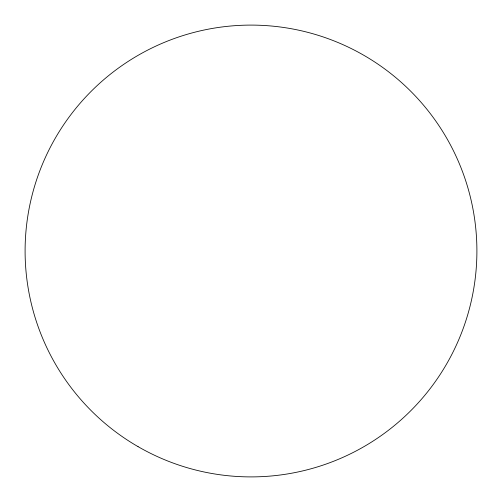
<?xml version="1.0" encoding="UTF-8"?>
<svg xmlns="http://www.w3.org/2000/svg" width="502" height="502" viewBox="0 0 502 502"><rect width="100%" height="100%" fill="white"/><g stroke="black" fill="none" stroke-linecap="round" stroke-linejoin="round"><path stroke-width="0.75" d="M138.05 446.636A225.9 225.9 0 0 0 476.9 251A225.9 225.9 0 0 0 138.05 55.364A225.9 225.9 0 0 0 138.05 446.636"/></g></svg>
